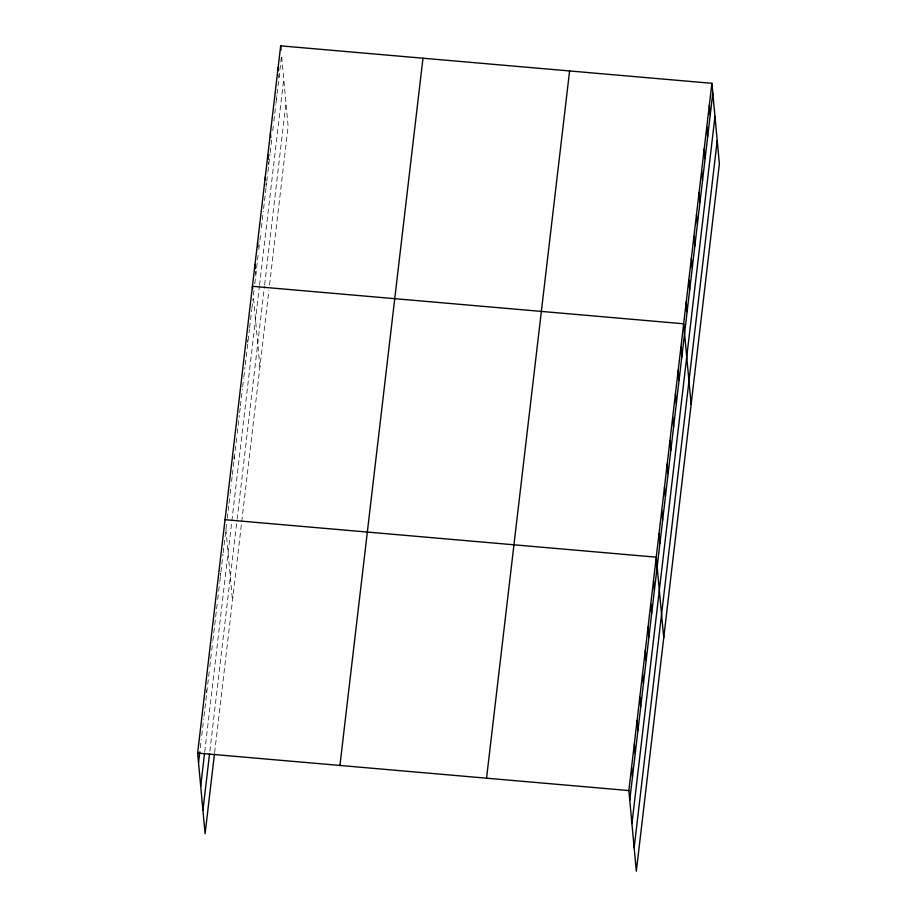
<?xml version="1.0" encoding="UTF-8"?>
<svg xmlns="http://www.w3.org/2000/svg" width="917" height="917" viewBox="0 0 917 917"><rect width="100%" height="100%" fill="white"/><g stroke="black" fill="none" stroke-linecap="round" stroke-linejoin="round"><path stroke-width="0.69" stroke-dasharray="4.58 3.44" d="M200.296 747.699L201.27 739.469M201.751 735.354L203.689 718.871M204.01 716.131L209.328 670.82M209.81 666.705L211.586 651.609M211.747 650.233L212.71 641.992M212.87 640.616L217.386 602.182M217.707 599.431L218.521 592.565M218.682 591.201L219.644 582.96M219.805 581.584L220.768 573.354M220.94 571.979L223.026 554.132M223.186 552.756L226.579 523.928M227.221 518.437L228.677 506.081M228.998 503.33L229.961 495.1M230.121 493.724L231.095 485.483M231.577 481.368L232.219 475.877M232.379 474.502L236.895 436.068M237.216 433.317L239.314 415.47M239.635 412.73L240.277 407.228M240.437 405.864L242.375 389.381M242.696 386.642L243.67 378.4M243.83 377.025L244.954 367.419M245.275 364.679L249.47 328.985M249.63 327.61L251.728 309.763M251.888 308.387L253.012 298.782M253.975 290.563L253.333 296.031L259.912 366.903M254.777 283.731L258.468 252.313M258.789 249.573L259.752 241.377M259.912 240.013L260.875 231.818M261.356 227.714L263.282 211.323M263.603 208.595L266.652 182.632M266.813 181.268L267.775 173.072M267.936 171.708L270.022 153.941M270.183 152.577L271.787 138.914M272.75 130.718L273.553 123.887M273.874 121.147L275.799 104.756M275.96 103.392L276.923 95.196M277.083 93.832L281.576 55.57L288.144 126.443L269.541 284.923M204.72 751.871L259.362 286.631M259.522 285.267L283.743 78.954M209.867 751.252L236.941 520.615M237.102 519.24L264.486 286.127M264.646 284.763L285.978 103.059M214.612 752.674L268.899 290.391M278.745 74.655L279.009 77.429M276.177 96.514L276.441 99.288M268.486 162.091L268.738 164.877M265.919 183.95L266.171 186.736M255.648 271.398L255.9 274.172M247.601 339.932L247.854 342.706M233.892 456.62L234.156 459.406M225.926 529.418L232.505 600.291M220.195 573.32L220.447 576.094M206.485 690.008L206.749 692.793"/><path stroke-width="1.38" d="M214.452 754.049L205.099 833.679L197.625 753.086L280.671 45.85L711.901 83.321L719.375 163.914L636.329 871.15L628.856 790.557L711.901 83.321M198.53 762.806L199.814 751.825M200.697 786.19L204.56 753.247M202.932 810.284L209.535 754.003M339.932 765.454L422.978 58.218M486.549 778.189L569.595 70.953M629.75 800.277L712.807 93.041M631.928 823.661L714.973 116.436M634.163 847.767L717.209 140.53M225.032 519.698L656.263 557.169L663.736 637.762M197.625 753.086L628.856 790.557M709.334 105.18L710.239 114.9M706.766 127.039L707.672 136.771M704.199 148.898L705.104 158.63M701.631 170.768L702.537 180.489M699.063 192.627L699.969 202.348M696.496 214.486L697.401 224.207M693.928 236.345L694.834 246.065M691.361 258.204L692.266 267.924M688.793 280.063L689.699 289.783M686.225 301.922L687.131 311.642M691.143 404.374L683.658 323.781L252.439 286.31L252.691 289.084M680.918 347.119L681.824 356.839M678.179 370.457L679.084 380.177M675.439 393.794L676.345 403.526M672.7 417.143L673.605 426.863M669.96 440.481L670.866 450.201M667.221 463.819L668.126 473.539M664.481 487.156L665.375 496.876M661.742 510.494L662.636 520.214M659.002 533.832L659.896 543.552M653.512 580.507L654.417 590.227M650.772 603.844L651.678 613.565M648.032 627.182L648.938 636.902M645.293 650.52L646.198 660.251M642.553 673.869L643.459 683.589M639.814 697.207L640.719 706.927M637.074 720.544L637.98 730.264M634.335 743.882L635.229 753.602M631.595 767.22L632.489 776.94M280.671 45.85L281.06 50.011M278.103 67.709L278.367 70.483M270.4 133.286L270.79 137.458M267.833 155.145L268.223 159.317M265.277 177.015L265.529 179.789M257.574 242.592L257.952 246.753M255.006 264.451L255.385 268.612"/></g></svg>
